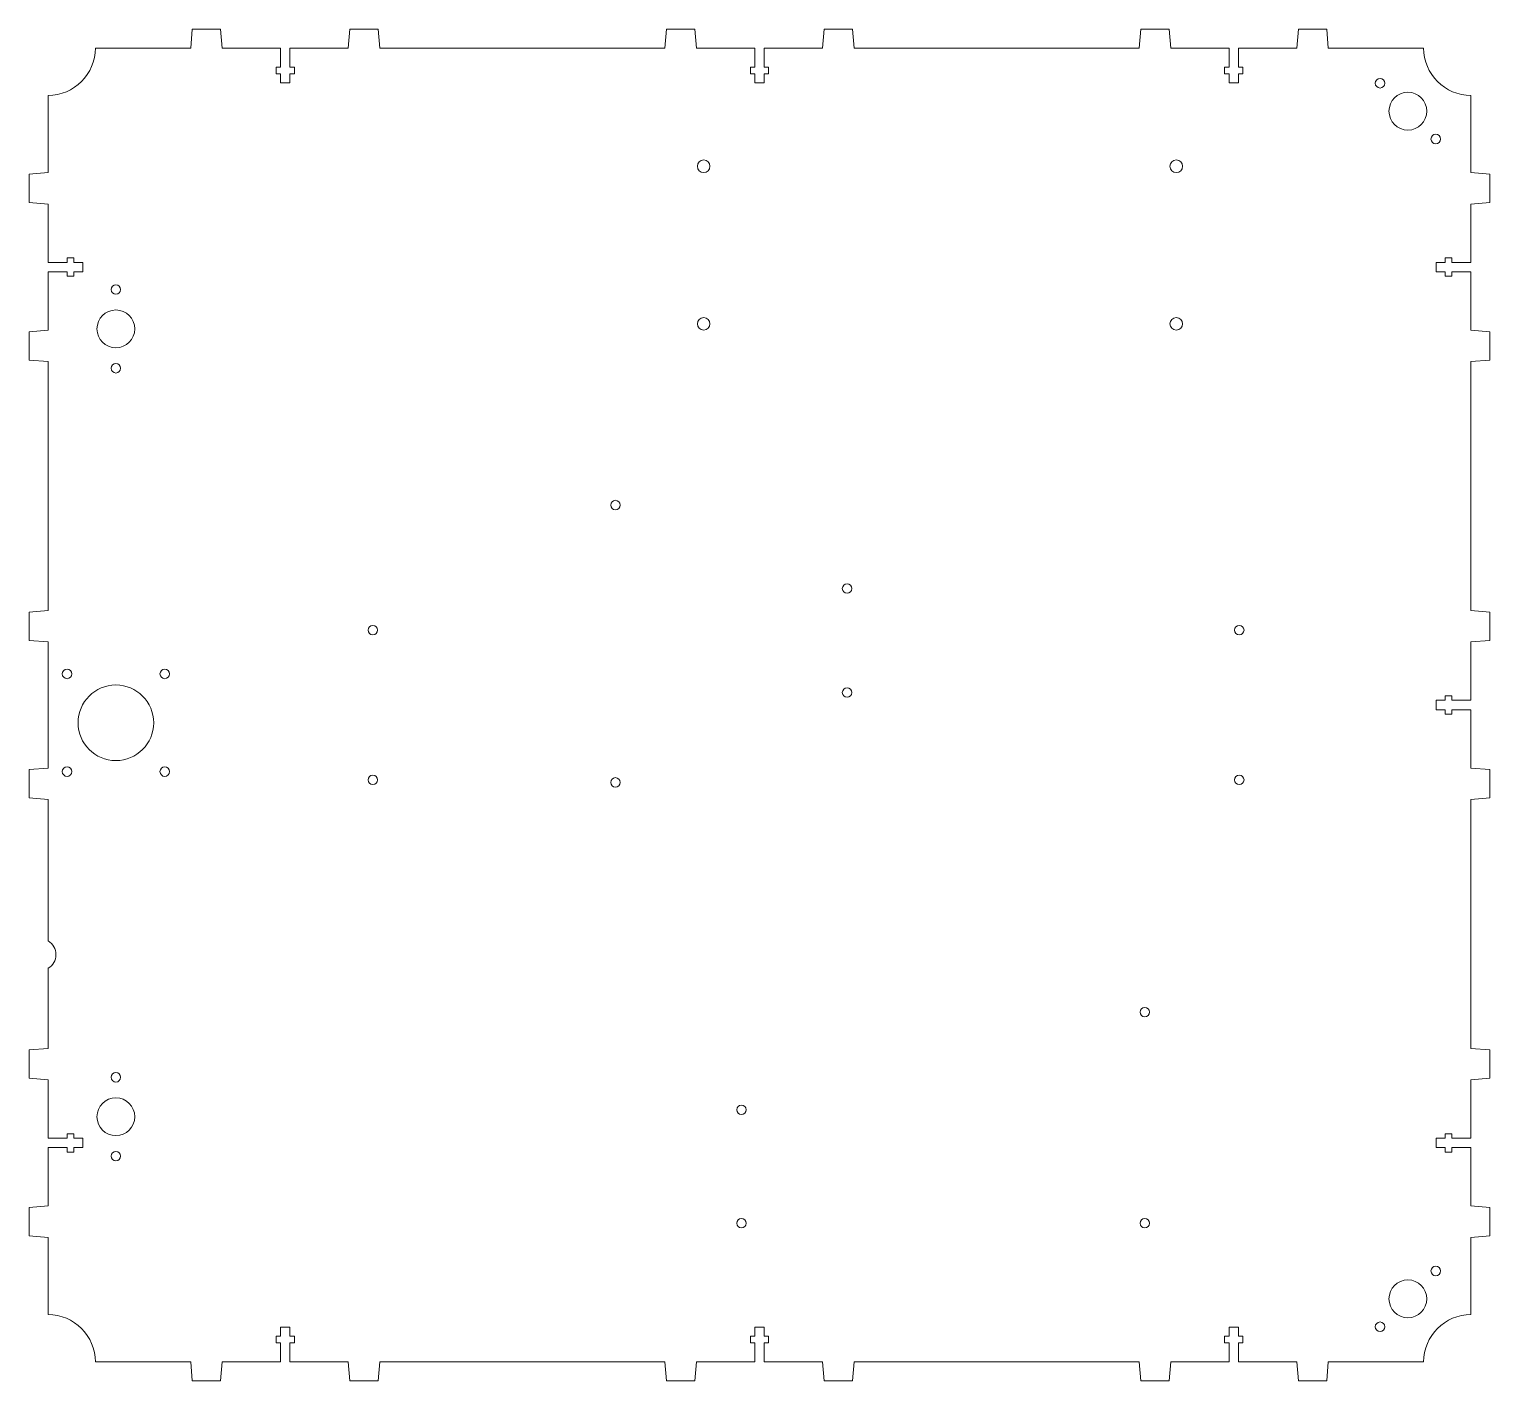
# Model space of a CAD drawing. Header units: millimetres. Extents: x -232 to 232, y -214 to 214.
import ezdxf

# ---------------------------------------------------------------- set-up
doc = ezdxf.new("R2010")
doc.units = ezdxf.units.MM

msp = doc.modelspace()

# ---------------------------------------------------------------- linework, layer by layer
at = {"color": 7, "linetype": 'Continuous', "lineweight": 15}
for p, q in [((-180.02, 214.45), (-180.52, 208.45)), ((-171.02, 214.45), (-180.02, 214.45)), ((-170.52, 208.45), (-171.02, 214.45)), ((-130.02, 214.45), (-130.52, 208.45)), ((-121.02, 214.45), (-130.02, 214.45)), ((-120.52, 208.45), (-121.02, 214.45)), ((-29.5, 214.45), (-30, 208.45)), ((-20.5, 214.45), (-29.5, 214.45)), ((-20, 208.45), (-20.5, 214.45)), ((20.5, 214.45), (20, 208.45)), ((20.5, 214.45), (29.5, 214.45)), ((30, 208.45), (29.5, 214.45)), ((121.02, 214.45), (120.52, 208.45)), ((121.02, 214.45), (130.02, 214.45)), ((130.52, 208.45), (130.02, 214.45)), ((171.02, 214.45), (170.52, 208.45)), ((171.02, 214.45), (180.02, 214.45)), ((180.52, 208.45), (180.02, 214.45)), ((-180.52, 208.45), (-210.78, 208.45)), ((-152.02, 208.45), (-170.52, 208.45)), ((-152.02, 208.45), (-152.02, 202.45)), ((-130.52, 208.45), (-149.02, 208.45)), ((-149.02, 202.45), (-149.02, 208.45)), ((-30, 208.45), (-120.52, 208.45)), ((-1.5, 208.45), (-20, 208.45)), ((-1.5, 208.45), (-1.5, 202.45)), ((1.5, 208.45), (20, 208.45)), ((1.5, 208.45), (1.5, 202.45)), ((30, 208.45), (120.52, 208.45)), ((130.52, 208.45), (149.02, 208.45)), ((149.02, 202.45), (149.02, 208.45)), ((152.02, 208.45), (170.52, 208.45)), ((152.02, 208.45), (152.02, 202.45)), ((180.52, 208.45), (210.78, 208.45)), ((-153.42, 202.45), (-153.42, 200.25)), ((-152.02, 202.45), (-153.42, 202.45)), ((-153.42, 200.25), (-152.02, 200.25)), ((-152.02, 200.25), (-152.02, 197.45)), ((-147.62, 202.45), (-149.02, 202.45)), ((-149.02, 200.25), (-147.62, 200.25)), ((-149.02, 197.45), (-149.02, 200.25)), ((-147.62, 200.25), (-147.62, 202.45)), ((-2.9, 202.45), (-2.9, 200.25)), ((-1.5, 202.45), (-2.9, 202.45)), ((-2.9, 200.25), (-1.5, 200.25)), ((-1.5, 200.25), (-1.5, 197.45)), ((1.5, 202.45), (2.9, 202.45)), ((2.9, 200.25), (1.5, 200.25)), ((1.5, 200.25), (1.5, 197.45)), ((2.9, 202.45), (2.9, 200.25)), ((147.62, 200.25), (147.62, 202.45)), ((147.62, 202.45), (149.02, 202.45)), ((149.02, 200.25), (147.62, 200.25)), ((149.02, 197.45), (149.02, 200.25)), ((152.02, 202.45), (153.42, 202.45)), ((153.42, 200.25), (152.02, 200.25)), ((152.02, 200.25), (152.02, 197.45)), ((153.42, 202.45), (153.42, 200.25)), ((-152.02, 197.45), (-149.02, 197.45)), ((-1.5, 197.45), (1.5, 197.45)), ((152.02, 197.45), (149.02, 197.45)), ((-225.78, 193.45), (-225.78, 168.97)), ((225.78, 193.45), (225.78, 168.97)), ((-225.78, 168.97), (-231.78, 168.47)), ((-231.78, 168.47), (-231.78, 159.47)), ((231.78, 168.47), (225.78, 168.97)), ((231.78, 168.47), (231.78, 159.47)), ((-231.78, 159.47), (-225.78, 158.97)), ((-225.78, 158.97), (-225.78, 140.47)), ((225.78, 158.97), (231.78, 159.47)), ((225.78, 158.97), (225.78, 140.47)), ((-225.78, 140.47), (-219.78, 140.47)), ((-219.78, 140.47), (-219.78, 141.87)), ((-219.78, 141.87), (-217.58, 141.87)), ((-217.58, 141.87), (-217.58, 140.47)), ((-217.58, 140.47), (-214.78, 140.47)), ((-214.78, 140.47), (-214.78, 137.47)), ((214.78, 140.47), (214.78, 137.47)), ((217.58, 140.47), (214.78, 140.47)), ((217.58, 141.87), (217.58, 140.47)), ((219.78, 141.87), (217.58, 141.87)), ((219.78, 140.47), (219.78, 141.87)), ((225.78, 140.47), (219.78, 140.47)), ((-219.78, 137.47), (-225.78, 137.47)), ((-225.78, 137.47), (-225.78, 118.97)), ((-219.78, 136.07), (-219.78, 137.47)), ((-217.58, 136.07), (-219.78, 136.07)), ((-214.78, 137.47), (-217.58, 137.47)), ((-217.58, 137.47), (-217.58, 136.07)), ((214.78, 137.47), (217.58, 137.47)), ((217.58, 137.47), (217.58, 136.07)), ((217.58, 136.07), (219.78, 136.07)), ((219.78, 137.47), (225.78, 137.47)), ((219.78, 136.07), (219.78, 137.47)), ((225.78, 137.47), (225.78, 118.97)), ((-225.78, 118.97), (-231.78, 118.47)), ((-231.78, 118.47), (-231.78, 109.47)), ((231.78, 118.47), (225.78, 118.97)), ((231.78, 118.47), (231.78, 109.47)), ((-231.78, 109.47), (-225.78, 108.97)), ((-225.78, 108.97), (-225.78, 30)), ((225.78, 108.97), (231.78, 109.47)), ((225.78, 108.97), (225.78, 30)), ((-225.78, 30), (-231.78, 29.5)), ((-231.78, 29.5), (-231.78, 20.5)), ((231.78, 29.5), (225.78, 30)), ((231.78, 29.5), (231.78, 20.5)), ((-231.78, 20.5), (-225.78, 20)), ((-225.78, 20), (-225.78, -20)), ((225.78, 20), (231.78, 20.5)), ((225.78, 20), (225.78, 1.5)), ((214.78, 1.5), (214.78, -1.5)), ((217.58, 1.5), (214.78, 1.5)), ((217.58, 2.9), (217.58, 1.5)), ((219.78, 2.9), (217.58, 2.9)), ((219.78, 1.5), (219.78, 2.9)), ((225.78, 1.5), (219.78, 1.5)), ((214.78, -1.5), (217.58, -1.5)), ((217.58, -1.5), (217.58, -2.9)), ((217.58, -2.9), (219.78, -2.9)), ((219.78, -1.5), (225.78, -1.5)), ((219.78, -2.9), (219.78, -1.5)), ((225.78, -1.5), (225.78, -20)), ((-225.78, -20), (-231.78, -20.5)), ((-231.78, -20.5), (-231.78, -29.5)), ((231.78, -20.5), (225.78, -20)), ((231.78, -20.5), (231.78, -29.5)), ((-231.78, -29.5), (-225.78, -30)), ((-225.78, -30), (-225.78, -74.89)), ((225.78, -30), (231.78, -29.5)), ((225.78, -30), (225.78, -108.97)), ((-225.78, -83.56), (-225.78, -108.97)), ((-225.78, -108.97), (-231.78, -109.47)), ((-231.78, -109.47), (-231.78, -118.47)), ((231.78, -109.47), (225.78, -108.97)), ((231.78, -109.47), (231.78, -118.47)), ((-231.78, -118.47), (-225.78, -118.97)), ((-225.78, -118.97), (-225.78, -137.47)), ((225.78, -118.97), (231.78, -118.47)), ((225.78, -118.97), (225.78, -137.47)), ((-225.78, -137.47), (-219.78, -137.47)), ((-219.78, -137.47), (-219.78, -136.07)), ((-219.78, -136.07), (-217.58, -136.07)), ((-217.58, -136.07), (-217.58, -137.47)), ((-217.58, -137.47), (-214.78, -137.47)), ((-214.78, -137.47), (-214.78, -140.47)), ((214.78, -137.47), (214.78, -140.47)), ((217.58, -137.47), (214.78, -137.47)), ((217.58, -136.07), (217.58, -137.47)), ((219.78, -136.07), (217.58, -136.07)), ((219.78, -137.47), (219.78, -136.07)), ((225.78, -137.47), (219.78, -137.47)), ((-219.78, -140.47), (-225.78, -140.47)), ((-225.78, -140.47), (-225.78, -158.97)), ((-219.78, -141.87), (-219.78, -140.47)), ((-217.58, -141.87), (-219.78, -141.87)), ((-214.78, -140.47), (-217.58, -140.47)), ((-217.58, -140.47), (-217.58, -141.87)), ((214.78, -140.47), (217.58, -140.47)), ((217.58, -140.47), (217.58, -141.87)), ((217.58, -141.87), (219.78, -141.87)), ((219.78, -140.47), (225.78, -140.47)), ((219.78, -141.87), (219.78, -140.47)), ((225.78, -140.47), (225.78, -158.97)), ((-225.78, -158.97), (-231.78, -159.47)), ((-231.78, -159.47), (-231.78, -168.47)), ((231.78, -159.47), (225.78, -158.97)), ((231.78, -159.47), (231.78, -168.47)), ((-231.78, -168.47), (-225.78, -168.97)), ((-225.78, -168.97), (-225.78, -193.45)), ((225.78, -168.97), (231.78, -168.47)), ((225.78, -168.97), (225.78, -193.45)), ((-152.02, -200.25), (-152.02, -197.45)), ((-152.02, -197.45), (-149.02, -197.45)), ((-149.02, -197.45), (-149.02, -200.25)), ((-1.5, -200.25), (-1.5, -197.45)), ((-1.5, -197.45), (1.5, -197.45)), ((1.5, -200.25), (1.5, -197.45)), ((149.02, -197.45), (149.02, -200.25)), ((152.02, -197.45), (149.02, -197.45)), ((152.02, -200.25), (152.02, -197.45)), ((-153.42, -202.45), (-153.42, -200.25)), ((-153.42, -200.25), (-152.02, -200.25)), ((-152.02, -202.45), (-153.42, -202.45)), ((-152.02, -208.45), (-152.02, -202.45)), ((-149.02, -200.25), (-147.62, -200.25)), ((-147.62, -202.45), (-149.02, -202.45)), ((-149.02, -202.45), (-149.02, -208.45)), ((-147.62, -200.25), (-147.62, -202.45)), ((-2.9, -202.45), (-2.9, -200.25)), ((-2.9, -200.25), (-1.5, -200.25)), ((-1.5, -202.45), (-2.9, -202.45)), ((-1.5, -208.45), (-1.5, -202.45)), ((2.9, -200.25), (1.5, -200.25)), ((1.5, -202.45), (2.9, -202.45)), ((1.5, -208.45), (1.5, -202.45)), ((2.9, -202.45), (2.9, -200.25)), ((147.62, -200.25), (147.62, -202.45)), ((149.02, -200.25), (147.62, -200.25)), ((147.62, -202.45), (149.02, -202.45)), ((149.02, -202.45), (149.02, -208.45)), ((153.42, -200.25), (152.02, -200.25)), ((152.02, -202.45), (153.42, -202.45)), ((152.02, -208.45), (152.02, -202.45)), ((153.42, -202.45), (153.42, -200.25)), ((-210.78, -208.45), (-180.52, -208.45)), ((-180.52, -208.45), (-180.02, -214.45)), ((-171.02, -214.45), (-170.52, -208.45)), ((-170.52, -208.45), (-152.02, -208.45)), ((-149.02, -208.45), (-130.52, -208.45)), ((-130.52, -208.45), (-130.02, -214.45)), ((-121.02, -214.45), (-120.52, -208.45)), ((-120.52, -208.45), (-30, -208.45)), ((-30, -208.45), (-29.5, -214.45)), ((-20.5, -214.45), (-20, -208.45)), ((-20, -208.45), (-1.5, -208.45)), ((20, -208.45), (1.5, -208.45)), ((20, -208.45), (20.5, -214.45)), ((29.5, -214.45), (30, -208.45)), ((120.52, -208.45), (30, -208.45)), ((120.52, -208.45), (121.02, -214.45)), ((130.02, -214.45), (130.52, -208.45)), ((149.02, -208.45), (130.52, -208.45)), ((170.52, -208.45), (152.02, -208.45)), ((170.52, -208.45), (171.02, -214.45)), ((180.02, -214.45), (180.52, -208.45)), ((210.78, -208.45), (180.52, -208.45)), ((-171.02, -214.45), (-180.02, -214.45)), ((-121.02, -214.45), (-130.02, -214.45)), ((-20.5, -214.45), (-29.5, -214.45)), ((20.5, -214.45), (29.5, -214.45)), ((121.02, -214.45), (130.02, -214.45)), ((171.02, -214.45), (180.02, -214.45))]:
    msp.add_line(p, q, dxfattribs=at)
for centre, radius in [((196.94, 197.29), 1.5), ((205.78, 188.45), 6), ((214.62, 179.61), 1.5), ((-17.72, 170.95), 2), ((132.28, 170.95), 2), ((-204.28, 131.85), 1.5), ((-204.28, 119.35), 6), ((-17.72, 120.95), 2), ((132.28, 120.95), 2), ((-204.28, 106.85), 1.5), ((-45.72, 63.45), 1.5), ((27.78, 36.95), 1.5), ((-122.72, 23.75), 1.5), ((152.28, 23.75), 1.5), ((-219.78, 9.85), 1.5), ((-188.78, 9.85), 1.5), ((-204.28, -5.65), 12), ((27.78, 3.95), 1.5), ((-219.78, -21.15), 1.5), ((-188.78, -21.15), 1.5), ((-122.72, -23.75), 1.5), ((-45.72, -24.55), 1.5), ((152.28, -23.75), 1.5), ((122.28, -97.45), 1.5), ((-204.28, -118.15), 1.5), ((-204.28, -130.65), 6), ((-5.72, -128.45), 1.5), ((-204.28, -143.15), 1.5), ((-5.72, -164.45), 1.5), ((122.28, -164.45), 1.5), ((214.62, -179.61), 1.5), ((205.78, -188.45), 6), ((196.94, -197.29), 1.5)]:
    msp.add_circle(centre, radius, dxfattribs=at)
for centre, radius, start, end in [((-225.78, 208.45), 15, 270, 0), ((225.78, 208.45), 15, 180, 270), ((-228.28, -79.22), 5, 300, 60), ((-225.78, -208.45), 15, 0, 90), ((225.78, -208.45), 15, 90, 180)]:
    msp.add_arc(centre, radius, start, end, dxfattribs=at)

doc.saveas('drawing.dxf')
